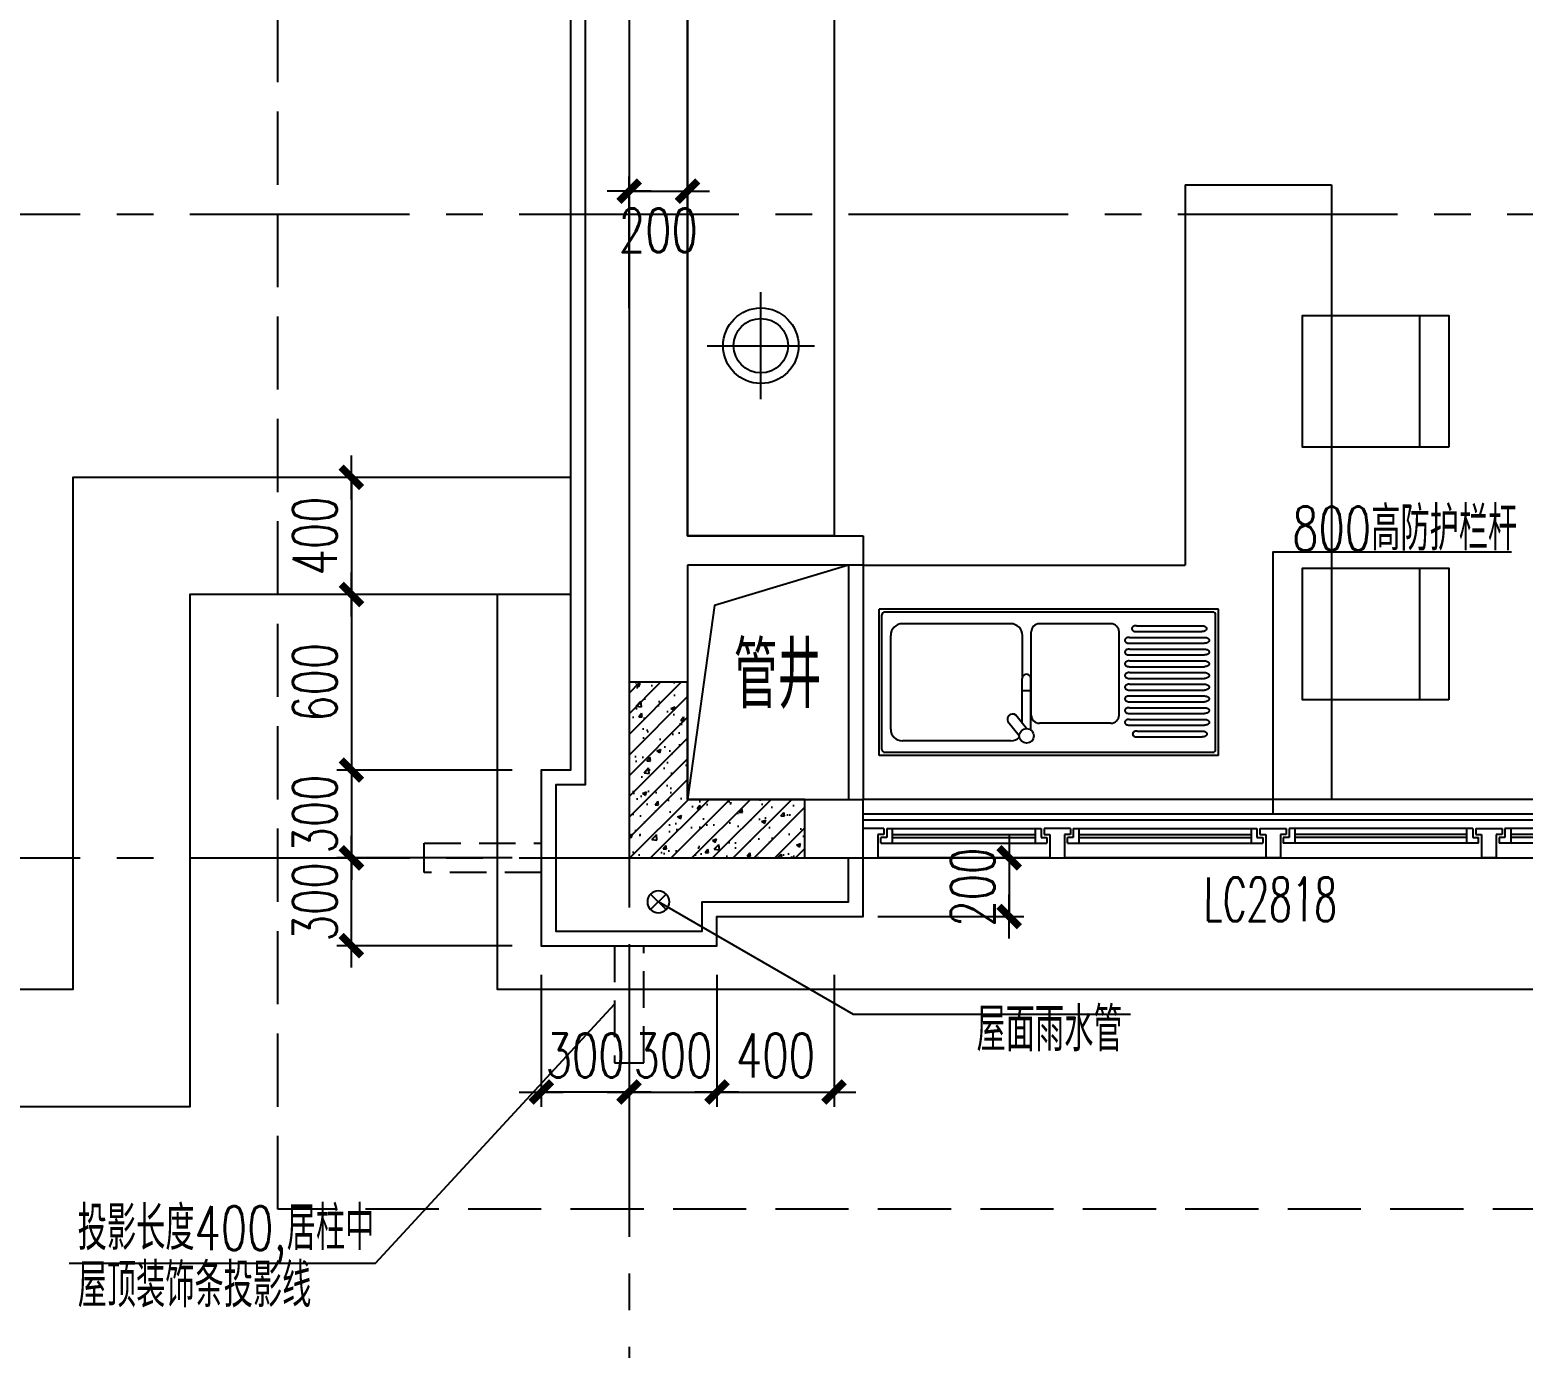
# Model space of a CAD drawing. Extents: x -395226 to -176901, y -140672 to 68263.
# Drawn here: x -260062 to -254961, y 43645 to 48149 of the extents above; entities that cross this region are included whole.
import ezdxf

# ---------------------------------------------------------------- set-up
doc = ezdxf.new("R2010")
doc.units = 0
doc.header["$LTSCALE"] = 1000
doc.header["$MEASUREMENT"] = 0
for name, pattern in [('ACAD_ISO08W100', [36, 24, -3, 6, -3]), ('DASH', [0.35, 0.25, -0.1]), ('HIDDEN', [0.375, 0.25, -0.125]), ('Plans$0$CENTER2', [1.125, 0.75, -0.125, 0.125, -0.125])]:
    doc.linetypes.add(name, pattern=pattern)
doc.layers.get('0').update_dxf_attribs({"linetype": 'CONTINUOUS'})
doc.layers.get('Defpoints').update_dxf_attribs({"linetype": 'CONTINUOUS'})
for name, color, linetype in [('A-COLUMN', 1, 'CONTINUOUS'), ('A-COLUMN-hatch', 252, 'CONTINUOUS'), ('A-DIM', 201, 'CONTINUOUS'), ('A-DOTE', 8, 'ACAD_ISO08W100'), ('A-FACADE', 5, 'CONTINUOUS'), ('A-FIN-GRAN', 34, 'CONTINUOUS'), ('A-FIN-METAL', 150, 'CONTINUOUS'), ('A-FUR', 251, 'CONTINUOUS'), ('A-KITCHEN', 40, 'CONTINUOUS'), ('A-LINE', 8, 'CONTINUOUS'), ('A-NOTE', 150, 'CONTINUOUS'), ('A-RAIN', 6, 'CONTINUOUS'), ('A-ROOF', 7, 'CONTINUOUS'), ('A-TEXT-CN', 31, 'CONTINUOUS'), ('A-WALL', 2, 'CONTINUOUS'), ('A-WINDOW', 4, 'CONTINUOUS'), ('A-WINDOW-TEXT', 93, 'CONTINUOUS'), ('Plans$0$Grid', 9, 'Plans$0$CENTER2')]:
    doc.layers.add(name, color=color, linetype=linetype)
doc.styles.add('_HZTXT', font='tjromans.shx', dxfattribs={"width": 0.7, "bigfont": 'tjhztxt.shx'})
doc.styles.add('DIM_FONT', font='SIMPLEX', dxfattribs={"width": 0.7, "bigfont": 'GBCBIG'})
doc.styles.add('PRC-S', font='tjromans.shx', dxfattribs={"width": 0.7, "bigfont": 'tjhztxt.shx'})
doc.dimstyles.new('DIM100', dxfattribs={"dimscale": 100, "dimtxt": 3, "dimasz": 0.01, "dimexe": 1, "dimexo": 1, "dimgap": 1, "dimtad": 1, "dimdec": 0, "dimzin": 0, "dimdsep": 46, "dimtxsty": 'DIM_FONT', "dimblk1": '_DIMX', "dimblk2": '_DIMX', "dimsah": 1, "dimcen": 0.01, "dimclrd": 256, "dimclre": 256, "dimclrt": 7, "dimadec": 0, "dimazin": 0, "dimtfac": 1, "dimtdec": 0, "dimtix": 1, "dimtmove": 2, "dimatfit": 3, "dimldrblk": '_DIMX', "dimfxl": 0, "dimtolj": 1, "dimtzin": 5, "dimarcsym": 0})

# ---------------------------------------------------------------- blocks, each defined once
blk = doc.blocks.new('Grid')
at = {"layer": 'Plans$0$Grid', "color": 8}
for p, q in [((-10948.22963262349, 23319.99999610754), (-10948.22963262349, -15380.00000389246)), ((-28198.22963262349, 11439.99999610754), (8601.770367376506, 11439.99999610754)), ((-28198.22963262349, 9239.999996107537), (8601.770367376506, 9239.999996107537))]:
    blk.add_line(p, q, dxfattribs=at)
blk = doc.blocks.new('_DIMX')
blk.add_line((-150, 0), (150, 0))
at = {"const_width": 50}
blk.add_lwpolyline([(-70, -70), (70, 70)], dxfattribs=at)
blk = doc.blocks.new('*D110')
at = {"layer": 'A-DIM', "lineweight": -2}
for p, q in [((-258014.8500813046, 44919.81240980737), (-258014.8500813046, 44469.81240980743)), ((-257714.8500407484, 44919.81240980746), (-257714.8500407484, 44469.81240980743)), ((-258015.3500813046, 44519.81240980743), (-258015.8500813046, 44519.81240980743)), ((-258014.8500813046, 44519.81240980743), (-257714.8500407484, 44519.81240980743)), ((-257714.3500407484, 44519.81240980743), (-257713.8500407484, 44519.81240980743))]:
    blk.add_line(p, q, dxfattribs=at)
at = {"layer": 'Defpoints', "color": 0}
for p in [(-258014.8500813046, 44969.81240980737), (-257714.8500407484, 44969.81240980746), (-257714.8500407484, 44519.81240980743)]:
    blk.add_point(p, dxfattribs=at)
at = {"layer": 'A-DIM', "lineweight": -2, "xscale": 0.5, "yscale": 0.5, "zscale": 0.5}
blk.add_blockref('_DIMX', (-258014.8500813046, 44519.81240980743), dxfattribs=at)
at = {"layer": 'A-DIM', "lineweight": -2, "xscale": 0.5, "yscale": 0.5, "zscale": 0.5, "rotation": 180}
blk.add_blockref('_DIMX', (-257714.8500407484, 44519.81240980743), dxfattribs=at)
at = {"layer": 'A-DIM', "insert": (-257864.8500610265, 44644.81240980743), "char_height": 150, "attachment_point": 5, "style": 'DIM_FONT'}
blk.add_mtext('\\A1;300', dxfattribs=at)
blk = doc.blocks.new('*D112')
at = {"layer": 'A-DIM', "lineweight": -2}
for p, q in [((-258414.8500407485, 45619.81240980737), (-259013.4634221343, 45619.81240980737)), ((-258963.4634221343, 45620.31240980737), (-258963.4634221343, 45620.81240980737)), ((-258963.4634221343, 45619.81240980737), (-258963.4634221343, 45319.81240980737)), ((-258414.8500407484, 45319.81240980737), (-259013.4634221343, 45319.81240980737)), ((-258963.4634221343, 45319.31240980737), (-258963.4634221343, 45318.81240980737))]:
    blk.add_line(p, q, dxfattribs=at)
at = {"layer": 'Defpoints', "color": 0}
for p in [(-258364.8500407485, 45619.81240980737), (-258963.4634221343, 45319.81240980737), (-258364.8500407484, 45319.81240980737)]:
    blk.add_point(p, dxfattribs=at)
at = {"layer": 'A-DIM', "lineweight": -2, "xscale": 0.5, "yscale": 0.5, "zscale": 0.5}
for p, rotation in [((-258963.4634221343, 45619.81240980737), 270), ((-258963.4634221343, 45319.81240980737), 90)]:
    blk.add_blockref('_DIMX', p, dxfattribs=dict(at, rotation=rotation))
at = {"layer": 'A-DIM', "insert": (-259088.4634221343, 45469.81240980733), "char_height": 150, "attachment_point": 5, "rotation": 90, "style": 'DIM_FONT'}
blk.add_mtext('\\A1;300', dxfattribs=at)
blk = doc.blocks.new('*D109')
at = {"layer": 'A-DIM', "lineweight": -2}
for p, q in [((-257714.8500407484, 44919.81240980737), (-257714.8500407484, 44469.81240980743)), ((-257314.8500407484, 44919.81241048237), (-257314.8500407484, 44469.81240980743)), ((-257714.3500407484, 44519.81240980743), (-257315.3500407484, 44519.81240980743))]:
    blk.add_line(p, q, dxfattribs=at)
at = {"layer": 'Defpoints', "color": 0}
for p in [(-257714.8500407484, 44969.81240980737), (-257314.8500407484, 44969.81241048237), (-257314.8500407484, 44519.81240980743)]:
    blk.add_point(p, dxfattribs=at)
at = {"layer": 'A-DIM', "lineweight": -2, "xscale": 0.5, "yscale": 0.5, "zscale": 0.5, "rotation": 180}
blk.add_blockref('_DIMX', (-257714.8500407484, 44519.81240980743), dxfattribs=at)
at = {"layer": 'A-DIM', "lineweight": -2, "xscale": 0.5, "yscale": 0.5, "zscale": 0.5}
blk.add_blockref('_DIMX', (-257314.8500407484, 44519.81240980743), dxfattribs=at)
at = {"layer": 'A-DIM', "insert": (-257514.8500407484, 44644.81240980743), "char_height": 150, "attachment_point": 5, "style": 'DIM_FONT'}
blk.add_mtext('\\A1;400', dxfattribs=at)
blk = doc.blocks.new('*D111')
at = {"layer": 'A-DIM', "lineweight": -2}
for p, q in [((-258414.8500407485, 46219.81240980737), (-259013.4634221343, 46219.81240980737)), ((-258963.4634221343, 46219.31240980737), (-258963.4634221343, 45620.31240980737)), ((-258414.8500407484, 45619.81240980737), (-259013.4634221343, 45619.81240980737))]:
    blk.add_line(p, q, dxfattribs=at)
at = {"layer": 'Defpoints', "color": 0}
for p in [(-258364.8500407485, 46219.81240980737), (-258963.4634221343, 45619.81240980737), (-258364.8500407484, 45619.81240980737)]:
    blk.add_point(p, dxfattribs=at)
at = {"layer": 'A-DIM', "lineweight": -2, "xscale": 0.5, "yscale": 0.5, "zscale": 0.5}
for p, rotation in [((-258963.4634221343, 46219.81240980737), 90), ((-258963.4634221343, 45619.81240980737), 270)]:
    blk.add_blockref('_DIMX', p, dxfattribs=dict(at, rotation=rotation))
at = {"layer": 'A-DIM', "insert": (-259088.4634221343, 45919.81240980732), "char_height": 150, "attachment_point": 5, "rotation": 90, "style": 'DIM_FONT'}
blk.add_mtext('\\A1;600', dxfattribs=at)
blk = doc.blocks.new('*D114')
at = {"layer": 'A-DIM', "lineweight": -2}
for p, q in [((-258414.8500407484, 46619.81240980737), (-259013.4634221343, 46619.81240980737)), ((-258963.4634221343, 46619.31240980737), (-258963.4634221343, 46220.31240980737)), ((-258414.8500407484, 46219.81240980737), (-259013.4634221343, 46219.81240980737))]:
    blk.add_line(p, q, dxfattribs=at)
at = {"layer": 'Defpoints', "color": 0}
for p in [(-258364.8500407484, 46619.81240980737), (-258963.4634221343, 46219.81240980737), (-258364.8500407484, 46219.81240980737)]:
    blk.add_point(p, dxfattribs=at)
at = {"layer": 'A-DIM', "lineweight": -2, "xscale": 0.5, "yscale": 0.5, "zscale": 0.5}
for p, rotation in [((-258963.4634221343, 46619.81240980737), 90), ((-258963.4634221343, 46219.81240980737), 270)]:
    blk.add_blockref('_DIMX', p, dxfattribs=dict(at, rotation=rotation))
at = {"layer": 'A-DIM', "insert": (-259088.4634221343, 46419.81240980732), "char_height": 150, "attachment_point": 5, "rotation": 90, "style": 'DIM_FONT'}
blk.add_mtext('\\A1;400', dxfattribs=at)
blk = doc.blocks.new('*D418')
at = {"layer": 'A-DIM', "lineweight": -2}
for p, q in [((-257164.8486235864, 45319.81240980737), (-256666.2352422005, 45319.81240980737)), ((-256716.2352422005, 45320.31240980737), (-256716.2352422005, 45320.81240980737)), ((-256716.2352422005, 45319.81240980737), (-256716.2352422005, 45119.81240980736)), ((-257164.8486235865, 45119.81240980736), (-256666.2352422005, 45119.81240980736)), ((-256716.2352422005, 45119.31240980736), (-256716.2352422005, 45118.81240980736))]:
    blk.add_line(p, q, dxfattribs=at)
at = {"layer": 'Defpoints', "color": 0}
for p in [(-257214.8486235864, 45319.81240980737), (-257214.8486235865, 45119.81240980736), (-256716.2352422005, 45119.81240980736)]:
    blk.add_point(p, dxfattribs=at)
at = {"layer": 'A-DIM', "lineweight": -2, "xscale": 0.5, "yscale": 0.5, "zscale": 0.5}
for p, rotation in [((-256716.2352422005, 45319.81240980737), 270), ((-256716.2352422005, 45119.81240980736), 90)]:
    blk.add_blockref('_DIMX', p, dxfattribs=dict(at, rotation=rotation))
at = {"layer": 'A-DIM', "insert": (-256841.2352422005, 45219.81240980732), "char_height": 150, "attachment_point": 5, "rotation": 90, "style": 'DIM_FONT'}
blk.add_mtext('\\A1;200', dxfattribs=at)
blk = doc.blocks.new('*D425')
at = {"layer": 'A-DIM', "lineweight": -2}
for p, q in [((-258014.8500797662, 47197.86906701083), (-258014.8500797662, 47647.86906701083)), ((-257814.850209959, 47197.86906701083), (-257814.850209959, 47647.86906701083)), ((-258014.3500797662, 47597.86906701083), (-257815.350209959, 47597.86906701083))]:
    blk.add_line(p, q, dxfattribs=at)
at = {"layer": 'Defpoints', "color": 0}
for p in [(-257814.850209959, 47597.86906701083), (-258014.8500797662, 47147.86906701083), (-257814.850209959, 47147.86906701083)]:
    blk.add_point(p, dxfattribs=at)
at = {"layer": 'A-DIM', "lineweight": -2, "xscale": 0.5, "yscale": 0.5, "zscale": 0.5, "rotation": 180}
blk.add_blockref('_DIMX', (-258014.8500797662, 47597.86906701083), dxfattribs=at)
at = {"layer": 'A-DIM', "lineweight": -2, "xscale": 0.5, "yscale": 0.5, "zscale": 0.5}
blk.add_blockref('_DIMX', (-257814.850209959, 47597.86906701083), dxfattribs=at)
at = {"layer": 'A-DIM', "insert": (-257914.8501448625, 47464.11906701083), "char_height": 150, "attachment_point": 5, "style": 'DIM_FONT'}
blk.add_mtext('\\A1;200', dxfattribs=at)
blk = doc.blocks.new('RAIN PIPE@100x100')
for p, q in [((-26.51650429448637, -26.51650429449728), (26.51650429448637, 26.51650429449728)), ((-26.51650429448637, 26.51650429449728), (26.51650429448637, -26.51650429449728))]:
    blk.add_line(p, q)
blk.add_circle((0, 0), 37.5)
blk = doc.blocks.new('*D108')
at = {"layer": 'A-DIM', "lineweight": -2}
for p, q in [((-258314.8500407484, 44919.81240980746), (-258314.8500407485, 44469.8124098074)), ((-258014.8500813046, 44919.81240980737), (-258014.8500813048, 44469.81240980731)), ((-258315.3500407485, 44519.8124098074), (-258315.8500407485, 44519.8124098074)), ((-258014.8500813048, 44519.81240980731), (-258314.8500407485, 44519.8124098074)), ((-258014.3500813048, 44519.81240980731), (-258013.8500813048, 44519.81240980731))]:
    blk.add_line(p, q, dxfattribs=at)
at = {"layer": 'Defpoints', "color": 0}
for p in [(-258314.8500407484, 44969.81240980746), (-258014.8500813046, 44969.81240980737), (-258314.8500407485, 44519.8124098074)]:
    blk.add_point(p, dxfattribs=at)
at = {"layer": 'A-DIM', "lineweight": -2, "xscale": 0.5, "yscale": 0.5, "zscale": 0.5}
for p, rotation in [((-258314.8500407485, 44519.8124098074), 359.9999999999819), ((-258014.8500813048, 44519.81240980731), 179.999999999982)]:
    blk.add_blockref('_DIMX', p, dxfattribs=dict(at, rotation=rotation))
at = {"layer": 'A-DIM', "insert": (-258164.8500610266, 44644.81240980736), "char_height": 150, "attachment_point": 5, "style": 'DIM_FONT'}
blk.add_mtext('\\A1;300', dxfattribs=at)
blk = doc.blocks.new('*D113')
at = {"layer": 'A-DIM', "lineweight": -2}
for p, q in [((-258414.8500407484, 45319.81240980737), (-259013.4634221343, 45319.81240980737)), ((-258963.4634221343, 45320.31240980737), (-258963.4634221343, 45320.81240980737)), ((-258963.4634221343, 45019.81240980737), (-258963.4634221343, 45319.81240980737)), ((-258414.8500407485, 45019.81240980737), (-259013.4634221343, 45019.81240980737)), ((-258963.4634221343, 45019.31240980737), (-258963.4634221343, 45018.81240980737))]:
    blk.add_line(p, q, dxfattribs=at)
at = {"layer": 'Defpoints', "color": 0}
for p in [(-258963.4634221343, 45319.81240980737), (-258364.8500407484, 45319.81240980737), (-258364.8500407485, 45019.81240980737)]:
    blk.add_point(p, dxfattribs=at)
at = {"layer": 'A-DIM', "lineweight": -2, "xscale": 0.5, "yscale": 0.5, "zscale": 0.5}
for p, rotation in [((-258963.4634221343, 45319.81240980737), 270), ((-258963.4634221343, 45019.81240980737), 90)]:
    blk.add_blockref('_DIMX', p, dxfattribs=dict(at, rotation=rotation))
at = {"layer": 'A-DIM', "insert": (-259088.4634221343, 45169.81240980733), "char_height": 150, "attachment_point": 5, "rotation": 90, "style": 'DIM_FONT'}
blk.add_mtext('\\A1;300', dxfattribs=at)
blk = doc.blocks.new('Columes_2F')
at = {"layer": 'A-COLUMN-hatch'}
h = blk.add_hatch(dxfattribs=at)
h.set_pattern_fill('钢筋混凝土', color=256, scale=20, style=0)
h.set_pattern_definition([(45, (-2429.382195584476, 20039.99999895366), (-35.35533905932737, 35.35533905932738), []), (50, (-2429.382195584476, 20039.99999895366), (143.4520365201507, -12.55042699651902), [15, -165]), (355, (-2429.382195584476, 20039.99999895366), (-27.7502667226, 150.4384267400024), [12, -132]), (100.4514, (-2417.427859584476, 20038.95413095366), (115.7018763428043, 137.8879084121907), [12.748038, -140.2284224]), (46.18420000000001, (-2429.382195584476, 20079.99999895366), (213.4482097251289, -33.10380286580362), [22.5, -247.5]), (96.6356, (-2411.594846584476, 20077.24133755366), (186.9325411097407, 194.8235741800883), [19.1220576, -210.3426]), (351.1842, (-2429.382195584476, 20079.99999895366), (186.9323890267254, 194.8237201850649), [18, -198]), (21, (-2409.382195584476, 20069.99999895366), (119.3814104236923, -80.52377813306776), [15, -165]), (326.0000000000001, (-2409.382195584476, 20069.99999895366), (48.66306638431634, 145.0300090093706), [12, -132]), (71.4514, (-2399.433748984476, 20063.28967775366), (168.044525716298, 64.50609934199048), [12.748038, -140.2284224]), (37.50000000000001, (-2429.382195584476, 20039.99999895366), (2.431971063458134, 66.5787707662623), [0, -130.4, 0, -134, 0, -132.5]), (7.499999999999999, (-2429.382195584476, 20039.99999895366), (52.61390748842972, 78.88234237647205), [0, -76.39999999999999, 0, -127.4, 0, -50.5]), (327.5, (-2473.982195584476, 20039.99999895366), (106.7644872344818, -4.51097434687596), [0, -50, 0, -156, 0, -207]), (317.5, (-2493.982195584476, 20039.99999895366), (116.6372338684772, 20.02099646646353), [0, -65, 0, -103.6, 0, -147])])
h.paths.add_polyline_path([(-2429.382195584476, 20639.99999895366), (-2429.382195584476, 20039.99999895366), (-1829.382195584476, 20039.99999895366), (-1829.382195584476, 20239.99999895366), (-2229.382195584476, 20239.99999895366), (-2229.382195584476, 20639.99999895366)])
blk.add_lwpolyline([(-2429.382195584476, 20639.99999895366), (-2429.382195584476, 20039.99999895366), (-1829.382195584476, 20039.99999895366), (-1829.382195584476, 20239.99999895366), (-2229.382195584476, 20239.99999895366), (-2229.382195584476, 20639.99999895366)], close=True)
blk = doc.blocks.new('Plans$0$bedside_lamp')
for p, q in [((156074.5544936544, 2666.980219072737), (156074.5544936544, 3033.019780927087)), ((155891.5347127273, 2849.999999999912), (156257.5742745816, 2849.999999999912))]:
    blk.add_line(p, q)
for radius in [129.0197809271794, 93.01978092717941]:
    blk.add_circle((156074.5544936545, 2849.999999999912), radius)
blk = doc.blocks.new('Plans$0$A$C9182')
for p, q in [((3.745122499432, 501.4559674338207), (3.745122499432, 1.615736499225932)), ((3.745122499432, 501.4559674338207), (1163.745122499433, 501.4559674338207)), ((13.745122499432, 481.4559674338207), (13.745122499432, 21.61573649922593)), ((23.745122499432, 491.4559674338207), (1143.745122499433, 491.4559674338207)), ((1153.745122499433, 481.4559674338207), (1153.745122499433, 21.61573649922593)), ((1163.745122499433, 501.4559674338207), (1163.745122499433, 1.615736499225932)), ((281.9119903743467, 438.3273683121197), (59.29163618933035, 438.3273683121197)), ((281.9119903743467, 418.3273683121197), (59.29163618933035, 418.3273683121197)), ((644.8765885974408, 414.6194190737851), (644.8765885974408, 238.6194190737851)), ((659.8765885974408, 409.6194190737851), (691.9645354497025, 369.280285888085)), ((684.8765885974408, 434.6194190737851), (723.2758293440402, 386.3460878494889)), ((713.7451224994329, 451.6157364992259), (1083.745122499433, 451.6157364992259)), ((1123.745122499433, 411.6157364992259), (1123.745122499433, 91.61573649922502)), ((308.5435629549302, 398.3273683121197), (51.32346057057384, 398.3273683121197)), ((308.5435629549302, 378.3273683121197), (51.32346057057384, 378.3273683121197)), ((308.5435629549302, 358.3273683121197), (51.32346057057384, 358.3273683121197)), ((308.5435629549302, 358.3273683121197), (51.32346057057384, 358.3273683121197)), ((343.7451224994329, 363.615736499225), (343.7451224994329, 79.61573649922593)), ((371.7451224994329, 391.615736499225), (615.7451224994329, 391.6157364992268)), ((643.7451224994329, 363.615736499225), (643.7451224994329, 79.61573649922593)), ((674.8765885974408, 390.762276216642), (674.8765885974408, 238.6194190737851)), ((308.5435629549302, 338.3273683121197), (51.32346057057384, 338.3273683121197)), ((308.5435629549302, 338.3273683121197), (51.32346057057384, 338.3273683121197)), ((308.5435629549302, 318.3273683121197), (51.32346057057384, 318.3273683121197)), ((308.5435629549302, 298.3273683121197), (51.32346057057384, 298.3273683121197)), ((308.5435629549302, 278.3273683121197), (51.32346057057384, 278.3273683121197)), ((308.5435629549302, 258.3273683121197), (51.32346057057384, 258.3273683121197)), ((645.0733623976139, 280.4435156748923), (675.0733623976139, 280.4435156748923)), ((308.5435629549302, 238.3273683121197), (51.32346057057384, 238.3273683121197)), ((308.5435629549302, 218.3273683121197), (51.32346057057384, 218.3273683121197)), ((673.7451224994334, 232.9041966451059), (673.7451224994329, 91.61573649922684)), ((308.5435629549302, 198.3273683121197), (51.32346057057384, 198.3273683121197)), ((308.5435629549302, 178.3273683121197), (51.32346057057384, 178.3273683121197)), ((308.5435629549338, 158.3273683121197), (51.32346057057748, 158.3273683121197)), ((308.5435629549338, 138.3273683121197), (51.32346057057748, 138.3273683121197)), ((308.5435629549338, 118.3273683121197), (51.32346057057748, 118.3273683121197)), ((308.5435629549338, 98.32736831211969), (51.32346057057748, 98.32736831211969)), ((284.639140168505, 78.32736831211969), (60.64263598240086, 78.32736831211969)), ((284.639140168505, 58.32736831211969), (60.64263598240086, 58.32736831211969)), ((371.7451224994329, 51.61573649922593), (615.7451224994329, 51.61573649922593)), ((713.7451224994329, 51.61573649922684), (1083.745122499433, 51.61573649922502)), ((3.745122499432, 1.615736499225932), (1163.745122499433, 1.615736499225932)), ((23.745122499432, 11.61573649922593), (1143.745122499433, 11.61573649922593))]:
    blk.add_line(p, q)
for points in [[(59.29163618933035, 418.3273683121197, -0.06550341317500205), (53.1238288758841, 419.1388751036602, -0.07822208236230084), (48.35373376762527, 421.2563005002548, -0.1071762712399434), (44.86946239232839, 424.7547582278794, -0.1434288464822718), (43.8231062406403, 428.3273683121197, -0.1434288464822368), (44.86946239232839, 431.8999783963618, -0.1071762712398773), (48.35373376762527, 435.3984361239864, -0.07822208236247052), (53.12382887588228, 437.5158615205773, -0.06550341317520239), (59.29163618933035, 438.3273683121197, -0.06550341317504035)], [(281.9119903743467, 418.3273683121197, 0.06550341317500205), (288.079797687793, 419.1388751036602, 0.07822208236230084), (292.8498927960518, 421.2563005002548, 0.1071762712399434), (296.3341641713487, 424.7547582278794, 0.1434288464822718), (297.3805203230368, 428.3273683121197, 0.1434288464822368), (296.3341641713487, 431.8999783963618, 0.1071762712398773), (292.8498927960518, 435.3984361239864, 0.07822208236247052), (288.0797976877948, 437.5158615205773, 0.06550341317520239), (281.9119903743467, 438.3273683121197, 0.06550341317504035)], [(51.32346057057384, 378.3273683121197, -0.06550341317500205), (45.1556532571276, 379.1388751036602, -0.07822208236230084), (40.38555814886877, 381.2563005002548, -0.1071762712399434), (36.90128677357188, 384.7547582278794, -0.1434288464822718), (35.8549306218838, 388.3273683121197, -0.1434288464822368), (36.90128677357188, 391.8999783963618, -0.1071762712398773), (40.38555814886877, 395.3984361239864, -0.07822208236247052), (45.15565325712578, 397.5158615205773, -0.06550341317520239), (51.32346057057384, 398.3273683121197, -0.06550341317504035)], [(51.32346057057384, 338.3273683121197, -0.06550341317500205), (45.1556532571276, 339.1388751036602, -0.07822208236230084), (40.38555814886877, 341.2563005002548, -0.1071762712399434), (36.90128677357188, 344.7547582278794, -0.1434288464822718), (35.8549306218838, 348.3273683121197, -0.1434288464822368), (36.90128677357188, 351.8999783963618, -0.1071762712398773), (40.38555814886877, 355.3984361239864, -0.07822208236247052), (45.15565325712578, 357.5158615205773, -0.06550341317520239), (51.32346057057384, 358.3273683121197, -0.06550341317504035)], [(51.32346057057384, 338.3273683121197, -0.06550341317500205), (45.1556532571276, 339.1388751036602, -0.07822208236230084), (40.38555814886877, 341.2563005002548, -0.1071762712399434), (36.90128677357188, 344.7547582278794, -0.1434288464822718), (35.8549306218838, 348.3273683121197, -0.1434288464822368), (36.90128677357188, 351.8999783963618, -0.1071762712398773), (40.38555814886877, 355.3984361239864, -0.07822208236247052), (45.15565325712578, 357.5158615205773, -0.06550341317520239), (51.32346057057384, 358.3273683121197, -0.06550341317504035)], [(308.5435629549302, 378.3273683121197, 0.06550341317500205), (314.7113702683764, 379.1388751036602, 0.07822208236230084), (319.4814653766352, 381.2563005002548, 0.1071762712399434), (322.9657367519321, 384.7547582278794, 0.1434288464822718), (324.0120929036202, 388.3273683121197, 0.1434288464822368), (322.9657367519321, 391.8999783963618, 0.1071762712398773), (319.4814653766352, 395.3984361239864, 0.07822208236247052), (314.7113702683782, 397.5158615205773, 0.06550341317520239), (308.5435629549302, 398.3273683121197, 0.06550341317504035)], [(308.5435629549302, 338.3273683121197, 0.06550341317500205), (314.7113702683764, 339.1388751036602, 0.07822208236230084), (319.4814653766352, 341.2563005002548, 0.1071762712399434), (322.9657367519321, 344.7547582278794, 0.1434288464822718), (324.0120929036202, 348.3273683121197, 0.1434288464822368), (322.9657367519321, 351.8999783963618, 0.1071762712398773), (319.4814653766352, 355.3984361239864, 0.07822208236247052), (314.7113702683782, 357.5158615205773, 0.06550341317520239), (308.5435629549302, 358.3273683121197, 0.06550341317504035)], [(308.5435629549302, 338.3273683121197, 0.06550341317500205), (314.7113702683764, 339.1388751036602, 0.07822208236230084), (319.4814653766352, 341.2563005002548, 0.1071762712399434), (322.9657367519321, 344.7547582278794, 0.1434288464822718), (324.0120929036202, 348.3273683121197, 0.1434288464822368), (322.9657367519321, 351.8999783963618, 0.1071762712398773), (319.4814653766352, 355.3984361239864, 0.07822208236247052), (314.7113702683782, 357.5158615205773, 0.06550341317520239), (308.5435629549302, 358.3273683121197, 0.06550341317504035)], [(51.32346057057384, 298.3273683121197, -0.06550341317500205), (45.1556532571276, 299.1388751036602, -0.07822208236230084), (40.38555814886877, 301.2563005002548, -0.1071762712399434), (36.90128677357188, 304.7547582278794, -0.1434288464822718), (35.8549306218838, 308.3273683121197, -0.1434288464822368), (36.90128677357188, 311.8999783963618, -0.1071762712398773), (40.38555814886877, 315.3984361239864, -0.07822208236247052), (45.15565325712578, 317.5158615205773, -0.06550341317520239), (51.32346057057384, 318.3273683121197, -0.06550341317504035)], [(308.5435629549302, 298.3273683121197, 0.06550341317500205), (314.7113702683764, 299.1388751036602, 0.07822208236230084), (319.4814653766352, 301.2563005002548, 0.1071762712399434), (322.9657367519321, 304.7547582278794, 0.1434288464822718), (324.0120929036202, 308.3273683121197, 0.1434288464822368), (322.9657367519321, 311.8999783963618, 0.1071762712398773), (319.4814653766352, 315.3984361239864, 0.07822208236247052), (314.7113702683782, 317.5158615205773, 0.06550341317520239), (308.5435629549302, 318.3273683121197, 0.06550341317504035)], [(51.32346057057384, 258.3273683121197, -0.06550341317500205), (45.1556532571276, 259.1388751036602, -0.07822208236230084), (40.38555814886877, 261.2563005002548, -0.1071762712399434), (36.90128677357188, 264.7547582278794, -0.1434288464822718), (35.8549306218838, 268.3273683121197, -0.1434288464822368), (36.90128677357188, 271.8999783963618, -0.1071762712398773), (40.38555814886877, 275.3984361239864, -0.07822208236247052), (45.15565325712578, 277.5158615205773, -0.06550341317520239), (51.32346057057384, 278.3273683121197, -0.06550341317504035)], [(308.5435629549302, 258.3273683121197, 0.06550341317500205), (314.7113702683764, 259.1388751036602, 0.07822208236230084), (319.4814653766352, 261.2563005002548, 0.1071762712399434), (322.9657367519321, 264.7547582278794, 0.1434288464822718), (324.0120929036202, 268.3273683121197, 0.1434288464822368), (322.9657367519321, 271.8999783963618, 0.1071762712398773), (319.4814653766352, 275.3984361239864, 0.07822208236247052), (314.7113702683782, 277.5158615205773, 0.06550341317520239), (308.5435629549302, 278.3273683121197, 0.06550341317504035)], [(51.32346057057384, 218.3273683121197, -0.06550341317500205), (45.1556532571276, 219.1388751036602, -0.07822208236230084), (40.38555814886877, 221.2563005002548, -0.1071762712399434), (36.90128677357188, 224.7547582278794, -0.1434288464822718), (35.8549306218838, 228.3273683121197, -0.1434288464822368), (36.90128677357188, 231.8999783963618, -0.1071762712398773), (40.38555814886877, 235.3984361239864, -0.07822208236247052), (45.15565325712578, 237.5158615205773, -0.06550341317520239), (51.32346057057384, 238.3273683121197, -0.06550341317504035)], [(308.5435629549302, 218.3273683121197, 0.06550341317500205), (314.7113702683764, 219.1388751036602, 0.07822208236230084), (319.4814653766352, 221.2563005002548, 0.1071762712399434), (322.9657367519321, 224.7547582278794, 0.1434288464822718), (324.0120929036202, 228.3273683121197, 0.1434288464822368), (322.9657367519321, 231.8999783963618, 0.1071762712398773), (319.4814653766352, 235.3984361239864, 0.07822208236247052), (314.7113702683782, 237.5158615205773, 0.06550341317520239), (308.5435629549302, 238.3273683121197, 0.06550341317504035)], [(51.32346057057384, 178.3273683121197, -0.06550341317500205), (45.1556532571276, 179.1388751036602, -0.07822208236230084), (40.38555814886877, 181.2563005002548, -0.1071762712399434), (36.90128677357188, 184.7547582278794, -0.1434288464822718), (35.8549306218838, 188.3273683121197, -0.1434288464822368), (36.90128677357188, 191.8999783963618, -0.1071762712398773), (40.38555814886877, 195.3984361239864, -0.07822208236247052), (45.15565325712578, 197.5158615205773, -0.06550341317520239), (51.32346057057384, 198.3273683121197, -0.06550341317504035)], [(51.32346057057748, 138.3273683121197, -0.06550341317500205), (45.15565325713123, 139.1388751036602, -0.07822208236230084), (40.38555814887241, 141.2563005002548, -0.1071762712399434), (36.90128677357552, 144.7547582278794, -0.1434288464822718), (35.85493062188743, 148.3273683121197, -0.1434288464822368), (36.90128677357552, 151.8999783963618, -0.1071762712398773), (40.38555814887241, 155.3984361239864, -0.07822208236247052), (45.15565325712942, 157.5158615205773, -0.06550341317520239), (51.32346057057748, 158.3273683121197, -0.06550341317504035)], [(308.5435629549302, 178.3273683121197, 0.06550341317500205), (314.7113702683764, 179.1388751036602, 0.07822208236230084), (319.4814653766352, 181.2563005002548, 0.1071762712399434), (322.9657367519321, 184.7547582278794, 0.1434288464822718), (324.0120929036202, 188.3273683121197, 0.1434288464822368), (322.9657367519321, 191.8999783963618, 0.1071762712398773), (319.4814653766352, 195.3984361239864, 0.07822208236247052), (314.7113702683782, 197.5158615205773, 0.06550341317520239), (308.5435629549302, 198.3273683121197, 0.06550341317504035)], [(308.5435629549338, 138.3273683121197, 0.06550341317500205), (314.7113702683801, 139.1388751036602, 0.07822208236230084), (319.4814653766389, 141.2563005002548, 0.1071762712399434), (322.9657367519358, 144.7547582278794, 0.1434288464822718), (324.0120929036239, 148.3273683121197, 0.1434288464822368), (322.9657367519358, 151.8999783963618, 0.1071762712398773), (319.4814653766389, 155.3984361239864, 0.07822208236247052), (314.7113702683819, 157.5158615205773, 0.06550341317520239), (308.5435629549338, 158.3273683121197, 0.06550341317504035)], [(51.32346057057748, 98.32736831211969, -0.06550341317500205), (45.15565325713123, 99.13887510366021, -0.07822208236230084), (40.38555814887241, 101.2563005002548, -0.1071762712399434), (36.90128677357552, 104.7547582278794, -0.1434288464822718), (35.85493062188743, 108.3273683121197, -0.1434288464822368), (36.90128677357552, 111.8999783963618, -0.1071762712398773), (40.38555814887241, 115.3984361239864, -0.07822208236247052), (45.15565325712942, 117.5158615205773, -0.06550341317520239), (51.32346057057748, 118.3273683121197, -0.06550341317504035)], [(308.5435629549338, 98.32736831211969, 0.06550341317500205), (314.7113702683801, 99.13887510366021, 0.07822208236230084), (319.4814653766389, 101.2563005002548, 0.1071762712399434), (322.9657367519358, 104.7547582278794, 0.1434288464822718), (324.0120929036239, 108.3273683121197, 0.1434288464822368), (322.9657367519358, 111.8999783963618, 0.1071762712398773), (319.4814653766389, 115.3984361239864, 0.07822208236247052), (314.7113702683819, 117.5158615205773, 0.06550341317520239), (308.5435629549338, 118.3273683121197, 0.06550341317504035)], [(60.64263598240086, 58.32736831211969, -0.06550341317500205), (54.47482866895461, 59.13887510366021, -0.07822208236230084), (49.70473356069579, 61.25630050025484, -0.1071762712399434), (46.2204621853989, 64.75475822787939, -0.1434288464822718), (45.17410603371081, 68.32736831211969, -0.1434288464822368), (46.2204621853989, 71.8999783963618, -0.1071762712398773), (49.70473356069579, 75.39843612398636, -0.07822208236247052), (54.4748286689528, 77.51586152057735, -0.06550341317520239), (60.64263598240086, 78.32736831211969, -0.06550341317504035)], [(284.639140168505, 58.32736831211969, 0.06550341317500205), (290.8069474819513, 59.13887510366021, 0.07822208236230084), (295.5770425902101, 61.25630050025484, 0.1071762712399434), (299.061313965507, 64.75475822787939, 0.1434288464822718), (300.1076701171951, 68.32736831211969, 0.1434288464822368), (299.061313965507, 71.8999783963618, 0.1071762712398773), (295.5770425902101, 75.39843612398636, 0.07822208236247052), (290.8069474819531, 77.51586152057735, 0.06550341317520239), (284.639140168505, 78.32736831211969, 0.06550341317504035)]]:
    blk.add_lwpolyline(points, format="xyb")
blk.add_circle((659.8911870203756, 434.6194190737851), 25)
for centre, radius, start, end in [((23.745122499432, 481.4559674338207), 10, 90, 180), ((1143.745122499433, 481.4559674338207), 10, 0, 90), ((713.7451224994329, 411.6157364992259), 40, 90, 136.9437961752793), ((1083.745122499433, 411.6157364992259), 40, 0, 90), ((371.7451224994329, 363.615736499225), 28, 90, 180), ((615.7451224994329, 363.615736499225), 28, 0, 90), ((707.6201823968713, 377.813186868786), 17.83002188671834, 208.5920019549363, 28.59200195493628), ((659.8765885974408, 238.6194190737851), 15, 180, 0), ((371.7451224994329, 79.61573649922593), 28, 180, 270), ((615.7451224994329, 79.61573649922593), 28, 270, 0), ((713.7451224994329, 91.61573649922684), 40, 180, 270), ((1083.745122499433, 91.61573649922502), 40, 270, 0), ((23.745122499432, 21.61573649922593), 10, 180, 270), ((1143.745122499433, 21.61573649922593), 10, 270, 0)]:
    blk.add_arc(centre, radius, start, end)
blk = doc.blocks.new('A$C2EB04E01')
at = {"ltscale": 1.5}
for p, q in [((100.0000008393545, 0.004024894289614167), (150.0000008393545, 0.004024894296890125)), ((150, -79.99597510588501), (150, 0.004024894122267142)), ((737.349998302001, 0.004024894056783523), (150, 0.004024894122267142)), ((737.349998302001, -79.99597510664171), (737.349998302001, 0.00402489382395288)), ((737.3499983001384, 0.004024894056783523), (787.3499983001384, 0.004024894056783523)), ((787.3499983001384, -79.99597510594322), (787.3499983001384, 0.004024894056783523)), ((1474.699998324359, 0.004024893722089473), (787.3499983001384, 0.004024894056783523)), ((1474.699998321797, -79.99597510604508), (1474.699998321797, 0.004024893954920117)), ((1524.699998321797, 0.004024894071335439), (1474.699998321797, 0.004024894071335439)), ((1524.699998319935, -79.99597510674357), (1524.699998319935, 0.004024893722089473)), ((1524.699998319935, 0.004024893722089473), (2212.049998299452, 0.004024894056783523)), ((2212.049998299452, -79.99597510594322), (2212.049998299452, 0.004024894056783523)), ((2262.049998299452, 0.004024894056783523), (2212.049998299452, 0.004024894056783523)), ((2262.049998297589, -79.99597510664171), (2262.049998297589, 0.00402489382395288)), ((2262.049998297589, 0.004024894056783523), (2850, 0.004024893918540329)), ((2850, -79.99597510608146), (2850, 0.004024893918540329)), ((2899.999999160646, 0.004024894093163311), (2849.999999160646, 0.004024894093163311)), ((160, -49.99597510634339), (727.3499982994399, -49.99597510594322)), ((160, -49.99597510587773), (160, -69.99597510587773)), ((200, -49.99597510587773), (200, -99.99597510587773)), ((687.3499982994399, -99.99597510594322), (687.3499982994399, -49.99597510594322)), ((727.3499982994399, -69.99597510594322), (727.3499982994399, -49.99597510594322)), ((797.3499983001384, -49.99597510640888), (1464.699998323427, -49.99597510627791)), ((797.3499983001384, -49.99597510594322), (797.3499983001384, -69.99597510594322)), ((837.3499983001384, -49.99597510594322), (837.3499983001384, -99.99597510594322)), ((1424.699998323427, -99.99597510627791), (1424.699998323427, -49.99597510627791)), ((1464.699998323427, -69.99597510627791), (1464.699998323427, -49.99597510627791)), ((2202.049998299452, -49.99597510640888), (1534.699998320866, -49.99597510627791)), ((1534.699998320866, -69.99597510627791), (1534.699998320866, -49.99597510627791)), ((1574.699998320866, -99.99597510627791), (1574.699998320866, -49.99597510627791)), ((2162.049998299452, -49.99597510594322), (2162.049998299452, -99.99597510594322)), ((2202.049998299452, -49.99597510594322), (2202.049998299452, -69.99597510594322)), ((2840, -49.99597510654712), (2272.04999830015, -49.99597510594322)), ((2272.04999830015, -69.99597510594322), (2272.04999830015, -49.99597510594322)), ((2312.04999830015, -99.99597510594322), (2312.04999830015, -49.99597510594322)), ((2800, -49.99597510608146), (2800, -99.99597510608146)), ((2840, -49.99597510608146), (2840, -69.99597510608146)), ((169.9999999990687, -99.99597510587773), (100, -99.99597510588501)), ((169.9999999990687, -79.99597510587773), (150, -79.99597510588501)), ((179.9999999990687, -69.99597510587773), (160, -69.99597510587773)), ((169.9999999990687, -99.99597510587773), (169.9999999990687, -79.99597510587773)), ((179.9999999990687, -99.99597510587773), (179.9999999990687, -69.99597510587773)), ((179.9999999990687, -99.99597510587773), (707.3499983003712, -99.99597510594322)), ((200, -69.99597510587773), (687.3499982994399, -69.99597510594322)), ((200, -79.99597510587773), (687.3499982994399, -79.99597510594322)), ((707.3499983013025, -69.99597510594322), (727.3499982994399, -69.99597510594322)), ((707.3499983003712, -99.99597509942396), (707.3499983003712, -69.99597510594322)), ((717.3499983003712, -99.99597510594322), (717.3499983001384, -79.9959750989583)), ((717.349998302001, -79.99597509965679), (737.3499983010697, -79.99597509965679)), ((807.3499982992071, -99.99597510594322), (717.3499983003712, -99.99597510594322)), ((807.3499982992071, -79.99597510594322), (787.3499983001384, -79.99597510594322)), ((817.3499982992071, -69.99597510594322), (797.3499983001384, -69.99597510594322)), ((807.3499982992071, -99.99597510594322), (807.3499982992071, -79.99597510594322)), ((817.3499982992071, -99.99597510594322), (817.3499982992071, -69.99597510594322)), ((817.3499982992071, -99.99597510594322), (1444.699998324359, -99.99597510627791)), ((837.3499983001384, -69.99597510594322), (1424.699998323427, -69.99597510627791)), ((837.3499983001384, -79.99597510594322), (1424.699998323427, -79.99597510627791)), ((1444.69999832529, -69.99597510627791), (1464.699998323427, -69.99597510627791)), ((1444.699998324359, -99.99597509975865), (1444.699998324359, -69.99597510627791)), ((1454.699998322729, -99.99597510604508), (1454.699998322729, -79.99597510604508)), ((1454.699998322729, -79.99597510604508), (1474.699998321797, -79.99597510604508)), ((1454.699998322729, -99.99597510604508), (1544.699998321565, -99.99597510604508)), ((1544.699998319935, -79.99597509975865), (1524.699998320866, -79.99597509975865)), ((1554.699998319003, -69.99597510627791), (1534.699998320866, -69.99597510627791)), ((1544.699998321565, -99.99597510604508), (1544.699998321797, -79.99597509906016)), ((1554.699998319935, -99.99597509975865), (1554.699998319935, -69.99597510627791)), ((2182.049998300383, -99.99597510594322), (1554.699998319935, -99.99597510627791)), ((2162.049998299452, -69.99597510594322), (1574.699998320866, -69.99597510627791)), ((2162.049998299452, -79.99597510594322), (1574.699998320866, -79.99597510627791)), ((2182.049998300383, -99.99597510594322), (2182.049998300383, -69.99597510594322)), ((2182.049998300383, -69.99597510594322), (2202.049998299452, -69.99597510594322)), ((2192.049998300383, -99.99597510594322), (2192.049998300383, -79.99597510594322)), ((2192.049998300383, -79.99597510594322), (2212.049998299452, -79.99597510594322)), ((2192.049998300383, -99.99597510594322), (2282.049998299219, -99.99597510594322)), ((2282.049998297589, -79.99597509965679), (2262.04999829852, -79.99597509965679)), ((2292.049998298287, -69.99597510594322), (2272.04999830015, -69.99597510594322)), ((2282.049998299219, -99.99597510594322), (2282.049998299452, -79.9959750989583)), ((2292.049998299219, -99.99597509942396), (2292.049998299219, -69.99597510594322)), ((2820.000000000931, -99.99597510608146), (2292.049998299219, -99.99597510594322)), ((2800, -69.99597510608146), (2312.04999830015, -69.99597510594322)), ((2800, -79.99597510608146), (2312.04999830015, -79.99597510594322)), ((2820.000000000931, -99.99597510608146), (2820.000000000931, -69.99597510608146)), ((2820.000000000931, -69.99597510608146), (2840, -69.99597510608146)), ((2830.000000000931, -99.99597510608146), (2830.000000000931, -79.99597510608146)), ((2830.000000000931, -79.99597510608146), (2850, -79.99597510608146)), ((2830.000000000931, -99.99597510608146), (2900, -99.99597510608146)), ((2899.999999141757, -199.9999753296579), (100.0000008727075, -199.9999998856438))]:
    blk.add_line(p, q, dxfattribs=at)

msp = doc.modelspace()

# ---------------------------------------------------------------- linework, layer by layer
for points in [[(-258214.8500415285, 46619.81240980736), (-259914.8500864473, 46619.81240980746), (-259914.8500864475, 44869.81240988521), (-263514.8500864475, 44869.81240988521)], [(-258214.8500415285, 46219.81240980736), (-259514.8500864474, 46219.81240980744), (-259514.8500864475, 44469.81240988521), (-263514.8500864475, 44469.81240988521)]]:
    msp.add_lwpolyline(points)
at = {"layer": 'A-FACADE', "linetype": 'HIDDEN', "ltscale": 0.5}
for points in [[(-258314.8500407483, 45269.81240980735), (-258714.8500407483, 45269.81240980735), (-258714.8500407483, 45369.81240980735), (-258314.8500407483, 45369.81240980735)], [(-258064.8500407484, 45019.81240980737), (-258064.8500407484, 44619.81240980737), (-257964.8500407484, 44619.81240980737), (-257964.8500407484, 45019.81240980737)]]:
    msp.add_lwpolyline(points, dxfattribs=at)
at = {"layer": 'A-FIN-GRAN'}
for points in [[(-258214.8500813143, 48769.81240637687), (-258214.8500407484, 46169.81240980735), (-258214.8500407484, 46169.81240980737), (-258214.8500407484, 45619.81240980737), (-258314.8500407484, 45619.81240980737), (-258314.8500407484, 45019.81240980737), (-257714.8500407484, 45019.81240980737), (-257714.8500407484, 45119.81240980737), (-257214.8500407484, 45119.81240980737), (-257214.8500407484, 45319.81240980737)], [(-258164.8500813299, 48769.81240652617), (-258164.8500407484, 46219.81240980735), (-258164.8500407484, 46219.81240980737), (-258164.8500407484, 45569.81240980737), (-258264.8500407484, 45569.81240980737), (-258264.8500407484, 45069.81240980737), (-257764.8500407484, 45069.81240980737), (-257764.8500407484, 45169.81240980737), (-257264.8500407484, 45169.81240980737), (-257264.8500407484, 45319.81240980737)]]:
    msp.add_lwpolyline(points, dxfattribs=at)
at = {"layer": 'A-FIN-METAL'}
for p, q in [((-257214.8500805382, 45469.81240980694), (-254414.8500805382, 45469.81240980694)), ((-257214.8500805382, 45449.81240980694), (-254414.8500805382, 45449.81240980694))]:
    msp.add_line(p, q, dxfattribs=at)
at = {"layer": 'A-FUR'}
for p, q in [((-256114.8500762839, 47619.81240980575), (-256114.8500762839, 46319.81241866487)), ((-256114.8500762839, 47619.81240980575), (-255614.8500762839, 47619.81240980575)), ((-255614.8500762839, 47619.81240980575), (-255614.8500762839, 45519.81241423326)), ((-255314.8500760584, 47172.84781818631), (-255314.8500760584, 46722.84781818631)), ((-257214.8500702123, 46319.81242153238), (-256114.8500762839, 46319.81241866487)), ((-255314.8500760584, 46310.28393071172), (-255314.8500760584, 45860.28393071172))]:
    msp.add_line(p, q, dxfattribs=at)
for points in [[(-257314.8500820078, 48819.81241427747), (-257314.850082595, 46419.81242151495), (-257814.850082595, 46419.8124216621), (-257814.8500824208, 48819.81241427747)], [(-255214.8500760584, 46722.84781818631), (-255714.8500760584, 46722.84781818631), (-255714.8500760584, 47172.84781818631), (-255214.8500760584, 47172.84781818631)], [(-255214.8500760584, 45860.28393071172), (-255714.8500760584, 45860.28393071172), (-255714.8500760584, 46310.28393071172), (-255214.8500760584, 46310.28393071172)]]:
    msp.add_lwpolyline(points, close=True, dxfattribs=at)
at = {"layer": 'A-LINE'}
for p, q in [((-257264.8500720381, 46319.81241708247), (-257264.8500720232, 45519.81241711228)), ((-257214.8500720232, 46319.81241711228), (-257214.8500720232, 45519.81241712718))]:
    msp.add_line(p, q, dxfattribs=at)
msp.add_lwpolyline([(-257264.8500720381, 46319.81241708247), (-257722.6965133517, 46182.30115297296), (-257814.8500742285, 45519.81240981071)], dxfattribs=at)
at = {"layer": 'A-NOTE'}
for points in [[(-255814.8500805382, 45469.81240980694), (-255814.8500805382, 46365.23707684869), (-255000.5465460793, 46365.23707684869)], [(-256302.3120354606, 44785.13033549103), (-257248.5611830478, 44785.13033547368), (-257914.8500805357, 45169.8124097964)], [(-259927.3880858235, 43935.13033550198), (-258881.1389382363, 43935.13033548464), (-258064.8500407484, 44819.81240980737)]]:
    msp.add_lwpolyline(points, dxfattribs=at)
at = {"layer": 'A-ROOF', "linetype": 'DASH'}
msp.add_lwpolyline([(-259214.8500805392, 44119.81240980594), (-259214.8500805392, 53519.81240980594), (-254814.8500805392, 53519.81240980594), (-254814.8500805392, 56719.81240980595), (-247614.8500805392, 56719.81240980594), (-247614.8500805392, 53519.81240980593), (-243214.8500805392, 53519.81240980594), (-243214.8500805392, 44119.81240980595), (-247614.8500805392, 44119.81240980594), (-247614.8500805392, 42719.81240980594), (-254814.8500805392, 42719.81240980594), (-254814.8500805392, 44119.81240980595), (-259214.8500805392, 44119.81240980594)], dxfattribs=at)
at = {"layer": 'A-ROOF'}
msp.add_lwpolyline([(-263414.8500781796, 51369.81240631264), (-258464.8500805392, 51369.81240631263), (-258464.8500805392, 52769.81240980594), (-254064.8500805392, 52769.81240980594), (-254064.8500805392, 55969.81240980595), (-248364.8500805392, 55969.81240980594), (-248364.8500805392, 52769.81240980593), (-243964.8500805392, 52769.81240980594), (-243964.8500805392, 44869.81240980595), (-248364.8500805392, 44869.81240980594), (-248364.8500805392, 43469.81240980594), (-254064.8500805392, 43469.81240980594), (-254064.8500805392, 44869.81240980594), (-258464.8500805392, 44869.81240980594), (-258464.8500805392, 46219.81240980737)], dxfattribs=at)
at = {"layer": 'A-WALL'}
for p, q in [((-258014.8500805392, 48919.81240980596), (-258014.8500805392, 46619.81240980745)), ((-257814.8500805392, 48919.81240980595), (-257814.8500805392, 46419.81240980595)), ((-258014.8500805392, 46419.81240980745), (-258014.8500805392, 45319.81240980745)), ((-257814.8500805392, 46419.81240980595), (-257214.8500805392, 46419.81240980595)), ((-257214.8500805392, 46419.81240980595), (-257214.8500805392, 46319.81240980595)), ((-257814.8500805392, 46319.81240980595), (-257814.8500805392, 45519.81240980751)), ((-257214.8500805392, 46319.81240980595), (-257814.8500805392, 46319.81240980595)), ((-257814.8500805392, 45519.81240980737), (-257214.8500805382, 45519.81240980737)), ((-257214.8500805382, 45319.81240980737), (-257214.8500805382, 45519.81240980737)), ((-258014.8500805392, 45319.81240980737), (-257214.8500805382, 45319.81240980737))]:
    msp.add_line(p, q, dxfattribs=at)
at = {"layer": 'Defpoints', "color": 6}
msp.add_lwpolyline([(-257814.8500805392, 25179.81240980745), (-257814.8500805392, 42179.81240980745), (-263764.8500870448, 42179.81240980745), (-263764.8500801696, 48719.81240637692), (-258014.8500805392, 48719.81240637692), (-258014.8500805392, 45319.81240980737), (-253614.8500805382, 45319.81240980764), (-253614.8500805382, 43919.81240980736), (-248814.8500805382, 43919.81240980736)], dxfattribs=at)

# ---------------------------------------------------------------- block references
at = {"layer": 'A-COLUMN'}
msp.add_blockref('Columes_2F', (-255585.4678849547, 25279.81241085379), dxfattribs=at)
at = {"layer": 'A-DOTE'}
msp.add_blockref('Grid', (-247066.6204479157, 36079.81241369991), dxfattribs=at)
at = {"layer": 'A-FUR', "rotation": 359.9999999466392}
msp.add_blockref('Plans$0$bedside_lamp', (-413639.4045769834, 44219.81246366207), dxfattribs=at)
at = {"layer": 'A-KITCHEN', "rotation": 180}
msp.add_blockref('Plans$0$A$C9182', (-255997.3598270285, 46171.42815782084), dxfattribs=at)
at = {"layer": 'A-RAIN', "xscale": -1, "rotation": 180}
msp.add_blockref('RAIN PIPE@100x100', (-257914.8500805357, 45169.8124097964), dxfattribs=at)
at = {"layer": 'A-WINDOW', "xscale": -1, "rotation": 180}
msp.add_blockref('A$C2EB04E01', (-257314.8500796799, 45319.81240980717), dxfattribs=at)

# ---------------------------------------------------------------- texts
at = {"layer": 'A-NOTE', "style": 'PRC-S', "width": 0.7}
for s, height, rotation, p in [('800高防护栏杆', 150, 3.335053305670289e-09, (-255749.8180772619, 46370.00457671302)), ('屋面雨水管', 150, 359.9999999966649, (-256827.9703415235, 44659.06011488822)), ('投影长度400,居柱中', 149.9999999999999, 359.9999943045627, (-259898.3524402871, 43979.76883765385)), ('屋顶装饰条投影线', 149.9999999999999, 359.9999942978926, (-259898.3524412237, 43784.46126849691))]:
    msp.add_text(s, height=height, rotation=rotation, dxfattribs=at).set_placement(p)
at = {"layer": 'A-TEXT-CN', "style": 'PRC-S', "width": 0.7}
msp.add_text('管井', height=225, dxfattribs=at).set_placement((-257657.1959222169, 45831.51900407509))
at = {"layer": 'A-WINDOW-TEXT', "style": '_HZTXT', "oblique": 0.6, "width": 0.6}
msp.add_text('LC2818', height=150, dxfattribs=at).set_placement((-256052.5362020471, 45103.2039135599))

# ---------------------------------------------------------------- dimensions: what is measured, and where the dimension line sits
at = {"layer": 'A-DIM'}
dim = msp.add_linear_dim(base=(-257814.850209959, 47597.86906701083), p1=(-258014.8500797662, 47147.86906701083), p2=(-257814.850209959, 47147.86906701083), angle=0, dimstyle='DIM100', override={"dimscale": 50, "dimclrt": 256}, dxfattribs=at)
dim.commit()
dim.dimension.update_dxf_attribs({"geometry": '*D425', "text_midpoint": (-257914.8501448625, 47464.11906701083), "dimtype": 129})
for p1, p2, distance, picture, middle in [((-258364.8500407484, 46619.81240980737), (-258364.8500407484, 46219.81240980737), -598.6133813858905, '*D114', (-259088.4634221343, 46419.81240980732)), ((-258364.8500407485, 46219.81240980737), (-258364.8500407484, 45619.81240980737), -598.6133813858905, '*D111', (-259088.4634221343, 45919.81240980732)), ((-258364.8500407485, 45619.81240980737), (-258364.8500407484, 45319.81240980737), -598.6133813858905, '*D112', (-259088.4634221343, 45469.81240980733)), ((-258364.8500407485, 45019.81240980737), (-258364.8500407484, 45319.81240980737), 598.6133813858905, '*D113', (-259088.4634221343, 45169.81240980733)), ((-257214.8486235864, 45319.81240980737), (-257214.8486235865, 45119.81240980736), 498.61338138600695, '*D418', (-256841.2352422005, 45219.81240980732)), ((-258014.8500813046, 44969.81240980737), (-258314.8500407484, 44969.81240980746), 450.0000000000655, '*D108', (-258164.8500610266, 44644.81240980736)), ((-258014.8500813046, 44969.81240980737), (-257714.8500407484, 44969.81240980746), -450.0000000000291, '*D110', (-257864.8500610265, 44644.81240980743)), ((-257714.8500407484, 44969.81240980737), (-257314.8500407484, 44969.81241048237), -450.00000067493966, '*D109', (-257514.8500407484, 44644.81240980743))]:
    dim = msp.add_aligned_dim(p1=p1, p2=p2, distance=distance, dimstyle='DIM100', override={"dimscale": 50, "dimclrt": 256}, dxfattribs=at)
    dim.commit()
    dim.dimension.update_dxf_attribs({"geometry": picture, "text_midpoint": middle})

doc.saveas('drawing.dxf')
